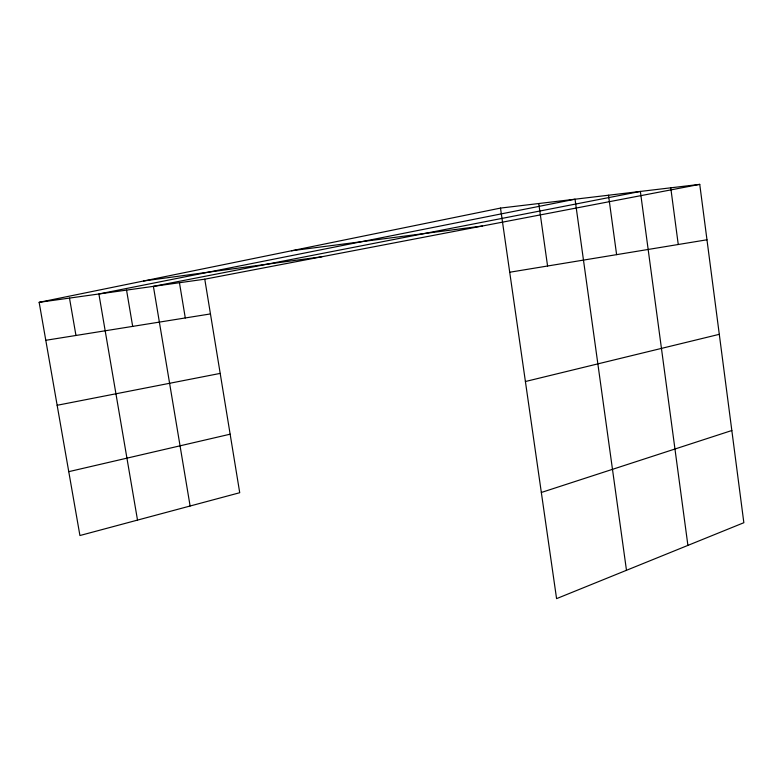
<?xml version="1.0" encoding="UTF-8"?>
<svg xmlns="http://www.w3.org/2000/svg" width="783" height="783" viewBox="0 0 783 783"><rect width="100%" height="100%" fill="white"/><g stroke="black" fill="none" stroke-linecap="round" stroke-linejoin="round"><path stroke-width="1.17" d="M541.337 492.478L731.831 430.513M525.403 381.517L719.293 334.321M68.757 471.66L230.143 434.193M699.748 184.367L204.774 279.188L239.725 492.722L79.925 535.523L39.15 302.326L500.503 208.082L699.748 184.367L743.85 522.711L556.576 598.633L500.503 208.082M57.149 405.281L220.189 373.403M509.713 272.239L706.971 239.784M45.786 340.302L210.461 313.924M39.15 302.326L204.774 279.188M143.651 280.97L321.97 256.736M291.482 250.775L482.543 225.984M69.491 298.088L75.961 335.467M137.514 520.098L98.893 293.977L575.035 199.205L626.478 570.298M126.552 290.111L132.679 326.384M190.112 506.014L153.399 286.363L640.367 191.434L687.905 545.389M179.454 282.732L185.287 317.957M538.753 203.521L547.571 266.005M608.499 195.221L616.612 254.651M670.757 187.822L678.254 244.511"/></g></svg>
